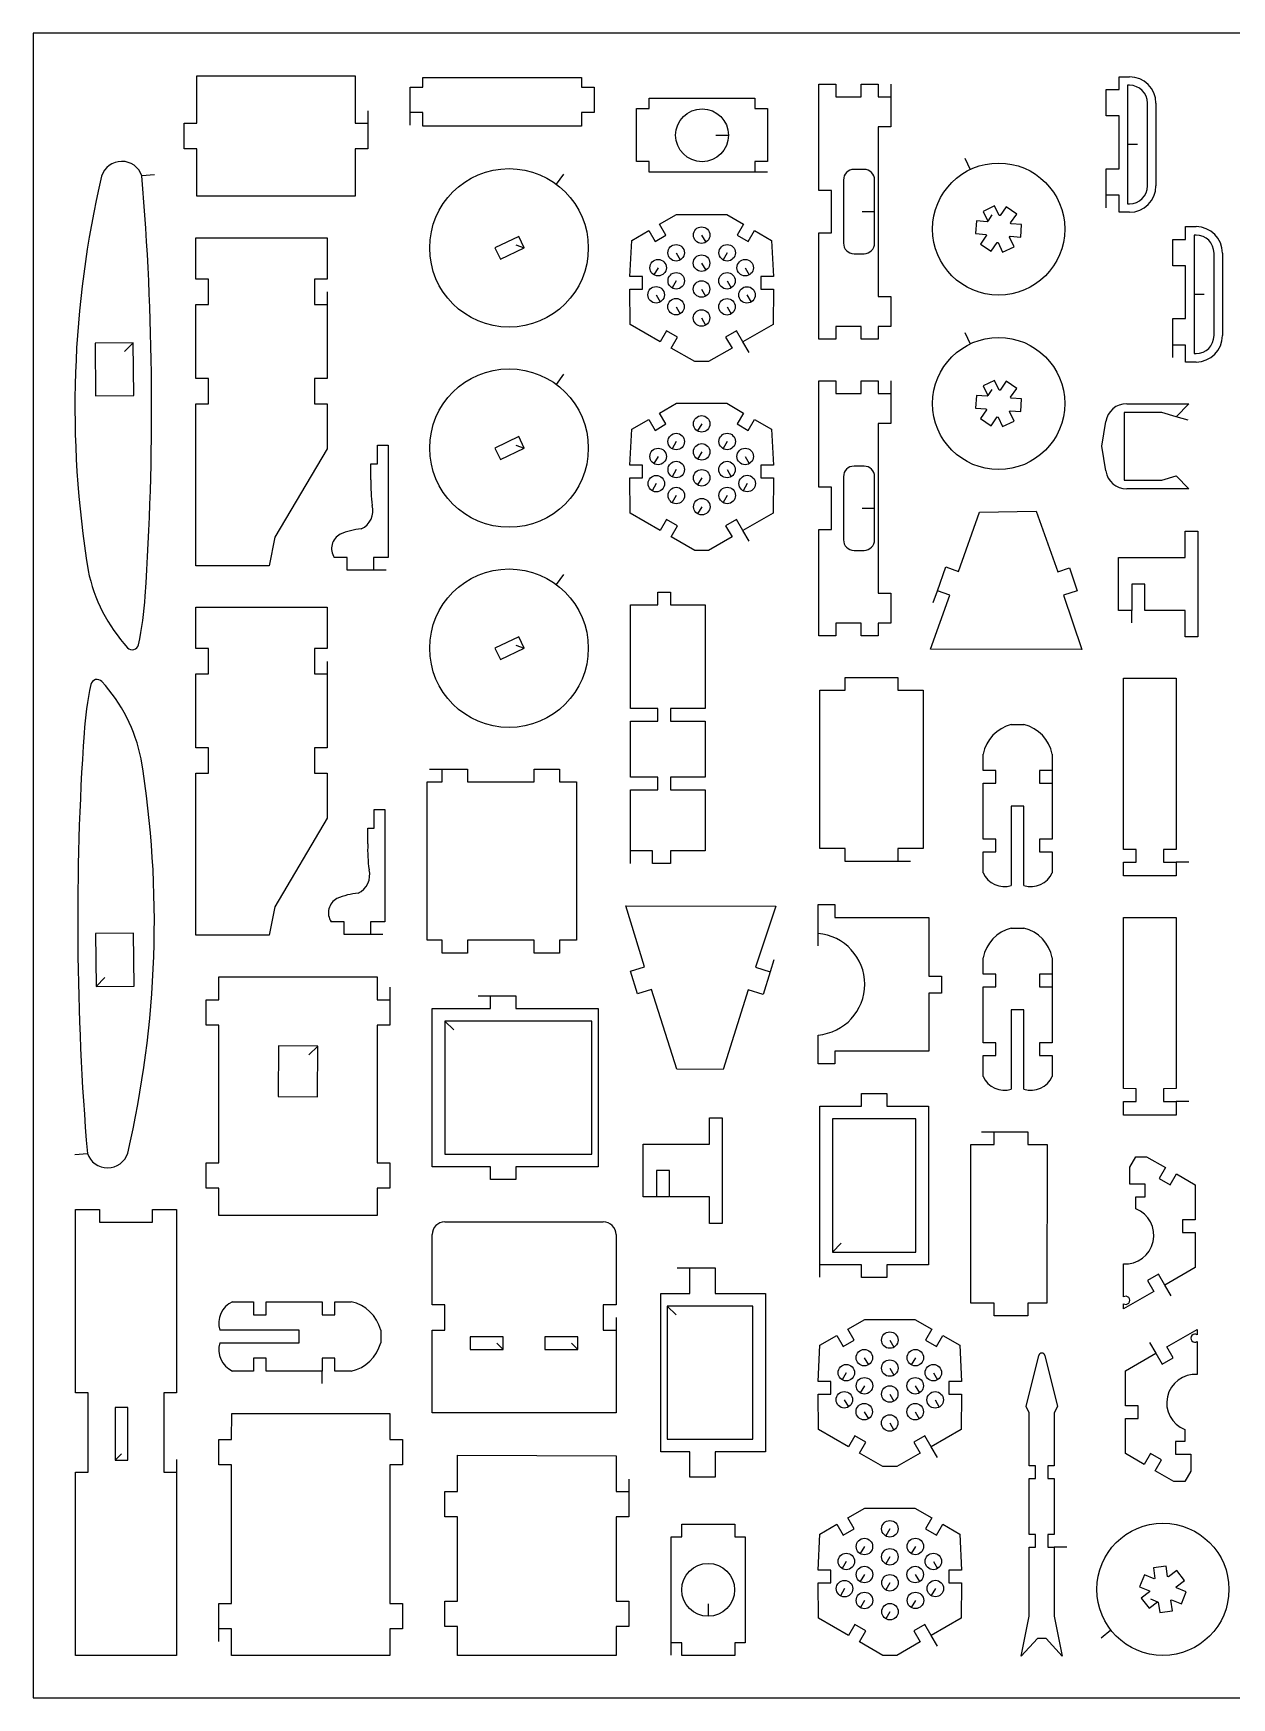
# Model space of a CAD drawing. Extents: x 0 to 600, y 0 to 400.
# Drawn here: x 0 to 288, y 0 to 400 of the extents above; entities that cross this region are included whole.
import ezdxf

# ---------------------------------------------------------------- set-up
doc = ezdxf.new("R2010")
doc.units = 0
doc.header["$MEASUREMENT"] = 0
doc.layers.add('DEFAULT', color=7, linetype='Continuous')
doc.layers.add('Layer1', color=150, linetype='Continuous')

msp = doc.modelspace()

# ---------------------------------------------------------------- linework, layer by layer
at = {"layer": 'DEFAULT'}
for p, q in [((39.2734, 378.3635), (39.2734, 389.7856)), ((39.2734, 389.7856), (77.3734, 389.7856)), ((77.3734, 389.7856), (77.3734, 378.3635)), ((93.6472, 387.059), (93.6472, 389.3551)), ((93.6472, 389.3551), (131.7472, 389.3551)), ((131.7472, 389.3551), (131.7472, 387.059)), ((260.9282, 386.481), (260.9282, 389.541)), ((260.9282, 389.541), (263.4389, 389.541)), ((90.5992, 380.933), (90.5992, 387.059)), ((90.5992, 387.059), (93.6472, 387.059)), ((131.7472, 387.059), (134.7952, 387.059)), ((134.7952, 387.059), (134.7952, 380.933)), ((148.021, 381.8856), (148.021, 384.3688)), ((148.021, 384.3688), (173.421, 384.3688)), ((173.421, 384.3688), (173.421, 381.8856)), ((188.7994, 362.2321), (188.7994, 387.8022)), ((188.7994, 387.8022), (192.8888, 387.8022)), ((192.8888, 387.8022), (192.8888, 384.7542)), ((192.8888, 384.7542), (198.9848, 384.7542)), ((198.9848, 384.7542), (198.9848, 387.8022)), ((198.9848, 387.8022), (203.0742, 387.8022)), ((203.0742, 387.8022), (203.0742, 384.7661)), ((203.0742, 384.7661), (206.1222, 384.7661)), ((206.1222, 387.7661), (206.1222, 384.7661)), ((206.1222, 384.7661), (206.1222, 377.5342)), ((257.8802, 380.131), (257.8802, 386.481)), ((257.8802, 386.481), (260.9282, 386.481)), ((263.4389, 387.509), (262.9602, 387.509)), ((262.9602, 387.509), (262.9602, 373.2635)), ((80.4214, 381.3635), (80.4214, 378.3635)), ((90.5992, 377.933), (90.5992, 380.933)), ((93.6472, 380.933), (90.5992, 380.933)), ((93.6472, 377.6493), (93.6472, 380.933)), ((134.7952, 380.933), (131.7472, 380.933)), ((131.7472, 380.933), (131.7472, 377.6493)), ((144.973, 369.1856), (144.973, 381.8856)), ((144.973, 381.8856), (148.021, 381.8856)), ((173.421, 381.8856), (176.469, 381.8856)), ((176.469, 381.8856), (176.469, 369.1856)), ((260.9282, 380.131), (257.8802, 380.131)), ((260.9282, 367.431), (260.9282, 380.131)), ((267.7569, 363.3362), (267.7569, 383.191)), ((269.7889, 383.191), (269.7889, 363.3362)), ((36.2254, 372.2675), (36.2893, 378.3631)), ((36.2893, 378.3631), (39.2734, 378.3635)), ((77.3734, 378.3635), (80.4214, 378.3635)), ((80.4214, 378.3635), (80.4214, 372.2675)), ((131.7472, 377.6493), (93.6472, 377.6493)), ((206.1222, 377.5342), (203.0742, 377.5342)), ((203.0742, 377.5342), (203.0742, 336.7819)), ((39.2734, 372.2675), (36.2254, 372.2675)), ((39.2734, 360.8453), (39.2734, 372.2675)), ((80.4214, 372.2675), (77.3734, 372.2675)), ((77.3734, 372.2675), (77.3734, 360.8453)), ((164.071, 375.4952), (167.071, 375.4952)), ((265.3585, 373.2635), (262.9602, 373.2635)), ((262.9602, 373.2635), (262.9602, 359.0182)), ((148.021, 369.1856), (144.973, 369.1856)), ((148.021, 366.6216), (148.021, 369.1856)), ((176.469, 369.1856), (173.421, 369.1856)), ((173.421, 369.1856), (173.421, 366.6216)), ((223.874, 369.9884), (225.1655, 367.2806)), ((29.0956, 365.9952), (26.106, 365.7455)), ((127.4557, 366.1428), (125.6701, 363.7321)), ((173.421, 366.6216), (148.021, 366.6216)), ((176.421, 366.6216), (173.421, 366.6216)), ((194.7127, 364.7417), (194.7127, 349.5625)), ((199.6571, 367.2817), (197.2527, 367.2817)), ((202.1971, 357.1521), (202.1971, 364.7417)), ((257.8802, 361.081), (257.8802, 367.431)), ((257.8802, 367.431), (260.9282, 367.431)), ((77.3734, 360.8453), (39.2734, 360.8453)), ((191.8474, 362.2321), (188.7994, 362.2321)), ((191.8474, 352.0721), (191.8474, 362.2321)), ((260.9282, 361.0811), (257.8802, 361.0811)), ((257.8802, 358.081), (257.8802, 361.081)), ((260.9282, 356.9861), (260.9282, 361.0811)), ((150.5325, 354.1014), (154.5895, 356.4437)), ((154.5895, 356.4437), (166.6535, 356.4437)), ((166.6535, 356.4437), (170.7105, 354.1014)), ((199.1971, 357.1521), (202.1971, 357.1521)), ((202.1971, 349.5625), (202.1971, 357.1521)), ((231.0377, 358.5094), (228.2866, 357.1972)), ((228.2866, 357.1972), (229.3903, 354.8833)), ((230.387, 356.3335), (229.3903, 354.8833)), ((232.1414, 356.1955), (231.0377, 358.5094)), ((232.3676, 356.1777), (232.1414, 356.1955)), ((233.8196, 358.2904), (232.3676, 356.1777)), ((236.3316, 356.564), (233.8196, 358.2904)), ((234.8795, 354.4513), (236.3316, 356.564)), ((263.4389, 356.9861), (260.9282, 356.9861)), ((262.9602, 359.0182), (263.4389, 359.0182)), ((143.8358, 350.2352), (147.8928, 352.5775)), ((147.8928, 352.5775), (149.4168, 349.9379)), ((152.0565, 351.4619), (150.5325, 354.1014)), ((170.7105, 354.1014), (169.1865, 351.4619)), ((171.8262, 349.9379), (173.3502, 352.5775)), ((173.3502, 352.5775), (177.4072, 350.2352)), ((188.7994, 326.502), (188.7994, 352.0721)), ((188.7994, 352.0721), (191.8474, 352.0721)), ((226.706, 354.8974), (226.4669, 351.8588)), ((229.2618, 354.6963), (226.706, 354.8974)), ((229.3903, 354.8833), (229.2618, 354.6963)), ((234.9772, 354.2465), (234.8795, 354.4513)), ((237.5329, 354.0453), (234.9772, 354.2465)), ((237.2938, 351.0067), (237.5329, 354.0453)), ((276.9282, 350.481), (276.9282, 353.541)), ((276.9282, 353.541), (279.4389, 353.541)), ((39.0995, 340.9414), (39.0995, 350.8453)), ((39.0995, 350.8453), (70.5955, 350.8453)), ((70.5955, 350.8453), (70.5955, 340.9414)), ((116.6659, 351.1639), (110.9327, 348.4339)), ((110.9327, 348.4339), (112.2431, 345.682)), ((112.2431, 345.682), (117.9763, 348.412)), ((115.9451, 349.1327), (117.9763, 348.412)), ((117.9763, 348.412), (116.6659, 351.1639)), ((143.3869, 341.5496), (143.8358, 350.2352)), ((149.4168, 349.9379), (152.0565, 351.4619)), ((160.6133, 351.4953), (161.6033, 349.7805)), ((169.1865, 351.4619), (171.8262, 349.9379)), ((177.4072, 350.2352), (177.8561, 341.5496)), ((226.4669, 351.8588), (229.0226, 351.6577)), ((229.1203, 351.4529), (227.6682, 349.3401)), ((227.6682, 349.3401), (230.1802, 347.6137)), ((229.0226, 351.6577), (229.1203, 351.4529)), ((230.1802, 347.6137), (231.6322, 349.7265)), ((231.6322, 349.7265), (231.8584, 349.7087)), ((231.8584, 349.7087), (232.9621, 347.3948)), ((232.9621, 347.3948), (235.7132, 348.707)), ((234.6095, 351.0209), (234.738, 351.2079)), ((235.7132, 348.707), (234.6095, 351.0209)), ((234.738, 351.2079), (237.2938, 351.0067)), ((273.8802, 344.131), (273.8802, 350.481)), ((273.8802, 350.481), (276.9282, 350.481)), ((279.4389, 351.509), (278.9602, 351.509)), ((278.9602, 351.509), (278.9602, 337.2635)), ((154.4851, 347.2553), (155.4751, 345.5406)), ((160.6059, 344.7636), (161.5959, 343.0488)), ((166.7579, 347.2553), (165.7679, 345.5406)), ((197.2527, 347.0225), (199.6571, 347.0225)), ((276.9282, 344.131), (273.8802, 344.131)), ((276.9282, 331.431), (276.9282, 344.131)), ((283.7569, 327.3362), (283.7569, 347.191)), ((285.7889, 347.191), (285.7889, 327.3362)), ((42.1475, 340.9414), (39.0995, 340.9414)), ((42.1475, 334.8454), (42.1475, 340.9414)), ((70.5955, 340.9414), (67.5475, 340.9414)), ((67.5475, 340.9414), (67.5475, 334.8454)), ((146.4349, 341.5496), (143.3869, 341.5496)), ((146.4349, 338.5016), (146.4349, 341.5496)), ((150.1592, 343.6574), (149.1692, 341.9426)), ((154.5183, 340.5101), (153.5283, 338.7953)), ((166.7247, 340.5101), (167.7147, 338.7953)), ((171.0838, 343.6574), (172.0738, 341.9426)), ((177.8561, 341.5496), (174.8081, 341.5496)), ((174.8081, 341.5496), (174.8081, 338.5016)), ((70.5955, 337.8454), (70.5955, 334.8454)), ((143.4569, 330.0348), (143.3869, 338.5016)), ((143.3869, 338.5016), (146.4349, 338.5016)), ((149.6789, 337.1512), (150.6689, 335.4364)), ((160.599, 338.5299), (161.589, 336.8151)), ((171.516, 337.1271), (172.506, 335.4123)), ((174.8081, 338.5016), (177.8561, 338.5016)), ((177.8561, 338.5016), (177.7861, 330.0348)), ((203.0742, 336.7819), (206.1222, 336.7819)), ((206.1222, 336.7819), (206.1222, 329.55)), ((281.3585, 337.2635), (278.9602, 337.2635)), ((278.9602, 337.2635), (278.9602, 323.0182)), ((39.0995, 317.0583), (39.0995, 334.8454)), ((39.0995, 334.8454), (42.1475, 334.8454)), ((67.5475, 334.8454), (70.5955, 334.8454)), ((70.5955, 334.8454), (70.5955, 317.0583)), ((154.4707, 334.29), (155.4607, 332.5752)), ((166.7178, 334.2764), (167.7079, 332.5617)), ((150.6844, 325.862), (143.4569, 330.0348)), ((152.2084, 328.5017), (150.6844, 325.862)), ((154.848, 326.9777), (152.2084, 328.5017)), ((160.5914, 331.5818), (161.5814, 329.8671)), ((169.0346, 328.5017), (166.395, 326.9777)), ((170.5586, 325.862), (169.0346, 328.5017)), ((177.7861, 330.0348), (170.5586, 325.862)), ((198.9848, 329.55), (192.8888, 329.55)), ((192.8888, 329.55), (192.8888, 326.502)), ((198.9848, 326.502), (198.9848, 329.55)), ((206.1222, 329.55), (203.0742, 329.55)), ((203.0742, 329.55), (203.0742, 326.502)), ((223.874, 328.0606), (225.1655, 325.3528)), ((273.8802, 325.081), (273.8802, 331.431)), ((273.8802, 331.431), (276.9282, 331.431)), ((24.0285, 325.6274), (14.8848, 325.5518)), ((14.8848, 325.5518), (14.9898, 312.8522)), ((21.9248, 323.4886), (24.0285, 325.6274)), ((24.1335, 312.9278), (24.0285, 325.6274)), ((153.324, 324.338), (154.848, 326.9777)), ((158.953, 321.0882), (153.324, 324.338)), ((167.919, 324.338), (162.29, 321.0882)), ((166.395, 326.9777), (167.919, 324.338)), ((172.0586, 323.264), (170.5586, 325.862)), ((192.8888, 326.502), (188.7994, 326.502)), ((203.0742, 326.502), (198.9848, 326.502)), ((276.9282, 325.0811), (273.8802, 325.0811)), ((273.8802, 322.081), (273.8802, 325.081)), ((276.9282, 320.9861), (276.9282, 325.0811)), ((162.29, 321.0882), (158.953, 321.0882)), ((279.4389, 320.9861), (276.9282, 320.9861)), ((278.9602, 323.0182), (279.4389, 323.0182)), ((42.1475, 317.0583), (39.0995, 317.0583)), ((42.1475, 310.9623), (42.1475, 317.0583)), ((70.5955, 317.0583), (67.5475, 317.0583)), ((67.5475, 317.0583), (67.5475, 310.9623)), ((127.4557, 318.0413), (125.6701, 315.6305)), ((188.7994, 290.9303), (188.7994, 316.5004)), ((188.7994, 316.5004), (192.8888, 316.5004)), ((192.8888, 316.5004), (192.8888, 313.4524)), ((198.9848, 313.4524), (198.9848, 316.5004)), ((198.9848, 316.5004), (203.0742, 316.5004)), ((203.0742, 316.5004), (203.0742, 313.4643)), ((206.1222, 316.4643), (206.1222, 313.4643)), ((231.0377, 316.5816), (228.2866, 315.2694)), ((232.1414, 314.2677), (231.0377, 316.5816)), ((233.8196, 316.3626), (232.3676, 314.2499)), ((236.3316, 314.6362), (233.8196, 316.3626)), ((14.9898, 312.8522), (24.1335, 312.9278)), ((192.8888, 313.4524), (198.9848, 313.4524)), ((203.0742, 313.4643), (206.1222, 313.4643)), ((206.1222, 313.4643), (206.1222, 306.2324)), ((226.706, 312.9696), (226.4669, 309.931)), ((229.2618, 312.7685), (226.706, 312.9696)), ((228.2866, 315.2694), (229.3903, 312.9555)), ((229.3903, 312.9555), (229.2618, 312.7685)), ((230.387, 314.4057), (229.3903, 312.9555)), ((232.3676, 314.2499), (232.1414, 314.2677)), ((234.8795, 312.5235), (236.3316, 314.6362)), ((234.9772, 312.3187), (234.8795, 312.5235)), ((237.5329, 312.1175), (234.9772, 312.3187)), ((237.2938, 309.0789), (237.5329, 312.1175)), ((39.0995, 272.0469), (39.0995, 310.9623)), ((39.0995, 310.9623), (42.1475, 310.9623)), ((67.5475, 310.9623), (70.5955, 310.9623)), ((70.5955, 310.9623), (70.5955, 300.1487)), ((150.5324, 308.7442), (154.5894, 311.0865)), ((152.0564, 306.1046), (150.5324, 308.7442)), ((154.5894, 311.0865), (166.6534, 311.0865)), ((166.6534, 311.0865), (170.7104, 308.7442)), ((170.7104, 308.7442), (169.1864, 306.1046)), ((226.4669, 309.931), (229.0226, 309.7299)), ((229.1203, 309.5251), (227.6682, 307.4123)), ((229.0226, 309.7299), (229.1203, 309.5251)), ((234.6095, 309.0931), (234.738, 309.2801)), ((235.7132, 306.7792), (234.6095, 309.0931)), ((234.738, 309.2801), (237.2938, 309.0789)), ((271.2452, 308.8667), (262.1454, 308.8667)), ((262.1454, 308.8667), (262.1454, 292.6347)), ((262.7825, 310.9832), (277.7407, 310.9832)), ((274.6853, 307.8457), (271.2452, 308.8667)), ((277.7407, 310.9832), (274.6853, 307.8456)), ((143.3868, 296.1923), (143.8357, 304.8779)), ((143.8357, 304.8779), (147.8927, 307.2202)), ((147.8927, 307.2202), (149.4167, 304.5806)), ((149.4167, 304.5806), (152.0564, 306.1046)), ((160.6297, 306.1381), (159.6397, 304.4232)), ((169.1864, 306.1046), (171.8261, 304.5806)), ((171.8261, 304.5806), (173.3501, 307.2202)), ((173.3501, 307.2202), (177.4072, 304.8779)), ((177.4072, 304.8779), (177.856, 296.1923)), ((206.1222, 306.2324), (203.0742, 306.2324)), ((203.0742, 306.2324), (203.0742, 265.4801)), ((227.6682, 307.4123), (230.1802, 305.6859)), ((230.1802, 305.6859), (231.6322, 307.7987)), ((231.6322, 307.7987), (231.8584, 307.7809)), ((231.8584, 307.7809), (232.9621, 305.467)), ((232.9621, 305.467), (235.7132, 306.7792)), ((256.8366, 300.7507), (257.7633, 306.6869)), ((277.5613, 306.9921), (274.6853, 307.8457)), ((70.5955, 300.1487), (58.0839, 278.8916)), ((82.7143, 296.5553), (82.7143, 300.9969)), ((82.7143, 300.9969), (85.2779, 300.9969)), ((85.2779, 300.9969), (85.2779, 274.0167)), ((116.6659, 303.0624), (110.9327, 300.3324)), ((110.9327, 300.3324), (112.2431, 297.5805)), ((112.2431, 297.5805), (117.9763, 300.3104)), ((115.9451, 301.0312), (117.9763, 300.3104)), ((117.9763, 300.3104), (116.6659, 303.0624)), ((154.5108, 301.8846), (153.5208, 300.1699)), ((166.7578, 301.8981), (165.7677, 300.1833)), ((257.7633, 294.8145), (256.8366, 300.7507)), ((81.1571, 292.7162), (81.1571, 296.5553)), ((81.1571, 296.5553), (82.7143, 296.5553)), ((146.4348, 296.1923), (143.3868, 296.1923)), ((146.4348, 293.1443), (146.4348, 296.1923)), ((150.1591, 298.3001), (149.1691, 296.5853)), ((160.6371, 299.4063), (159.647, 297.6915)), ((171.0837, 298.3001), (172.0737, 296.5853)), ((177.856, 296.1923), (174.808, 296.1923)), ((174.808, 296.1923), (174.808, 293.1443)), ((143.4568, 284.6775), (143.3868, 293.1443)), ((143.3868, 293.1443), (146.4348, 293.1443)), ((154.5183, 295.1529), (153.5282, 293.4382)), ((160.644, 293.1727), (159.654, 291.4579)), ((166.7245, 295.1529), (167.7146, 293.4382)), ((174.808, 293.1443), (177.856, 293.1443)), ((177.856, 293.1443), (177.786, 284.6775)), ((194.7127, 293.4398), (194.7127, 278.2607)), ((199.6571, 295.9799), (197.2527, 295.9799)), ((202.1971, 285.8503), (202.1971, 293.4398)), ((262.1454, 292.6347), (271.2452, 292.6347)), ((271.2452, 292.6347), (274.6853, 293.6557)), ((274.6853, 293.6557), (277.7407, 290.5181)), ((149.727, 291.7699), (148.737, 290.0551)), ((154.5251, 288.9193), (153.5351, 287.2044)), ((166.7721, 288.9327), (165.782, 287.2179)), ((171.5639, 291.7939), (170.5739, 290.0791)), ((191.8474, 290.9303), (188.7994, 290.9303)), ((191.8474, 280.7703), (191.8474, 290.9303)), ((277.7407, 290.5181), (262.7825, 290.5181)), ((150.6843, 280.5048), (143.4568, 284.6775)), ((160.6516, 286.2245), (159.6616, 284.5099)), ((177.786, 284.6775), (170.5585, 280.5048)), ((199.1971, 285.8503), (202.1971, 285.8503)), ((202.1971, 278.2607), (202.1971, 285.8503)), ((222.3331, 270.6926), (227.4352, 284.9059)), ((227.4352, 284.9059), (241.0561, 285.1457)), ((241.0561, 285.1457), (246.2182, 270.5727)), ((152.2083, 283.1444), (150.6843, 280.5048)), ((154.8479, 281.6204), (152.2083, 283.1444)), ((153.3239, 278.9808), (154.8479, 281.6204)), ((169.0345, 283.1444), (166.3949, 281.6204)), ((166.3949, 281.6204), (167.9189, 278.9808)), ((170.5585, 280.5048), (169.0345, 283.1444)), ((172.0585, 277.9067), (170.5585, 280.5048)), ((188.7994, 255.2002), (188.7994, 280.7703)), ((188.7994, 280.7703), (191.8474, 280.7703)), ((276.8188, 273.9903), (276.8188, 280.3403)), ((276.8188, 280.3403), (279.8668, 280.3403)), ((279.8668, 280.3403), (279.8668, 254.9403)), ((58.0839, 278.8916), (56.727, 272.0469)), ((158.9529, 275.7309), (153.3239, 278.9808)), ((167.9189, 278.9808), (162.2899, 275.7309)), ((56.727, 272.0469), (39.0995, 272.0469)), ((75.4445, 274.0167), (72.3363, 274.0167)), ((75.4445, 270.9687), (75.4445, 274.0167)), ((85.2779, 274.0167), (81.7945, 274.0167)), ((81.7945, 274.0167), (81.7945, 270.9687)), ((162.2899, 275.7309), (158.9529, 275.7309)), ((197.2527, 275.7206), (199.6571, 275.7206)), ((260.8409, 261.2903), (260.8409, 273.9903)), ((260.8409, 273.9903), (276.8188, 273.9903)), ((81.7945, 270.9687), (75.4445, 270.9687)), ((84.7945, 270.9687), (81.7945, 270.9687)), ((127.4557, 269.9398), (125.6701, 267.529)), ((217.2945, 266.0171), (219.3325, 271.7716)), ((219.3325, 271.7716), (222.3331, 270.6926)), ((246.2182, 270.5727), (249.039, 271.5318)), ((249.039, 271.5318), (250.8408, 266.0171)), ((150.0551, 262.6791), (150.0551, 265.7279)), ((150.0551, 265.7279), (153.1039, 265.7279)), ((153.1039, 265.7279), (153.1039, 262.6791)), ((203.0742, 265.4801), (206.1222, 265.4801)), ((206.1222, 265.4801), (206.1222, 258.2482)), ((215.6126, 251.9836), (220.2352, 264.998)), ((216.2929, 263.1893), (217.2945, 266.0171)), ((220.2352, 264.998), (217.2945, 266.0171)), ((250.8408, 266.0171), (247.5969, 264.998)), ((247.5969, 264.998), (251.9797, 251.9236)), ((267.1597, 267.6403), (264.0173, 267.6403)), ((264.0173, 267.6403), (264.0173, 261.2903)), ((267.1597, 261.2903), (267.1597, 267.6403)), ((39.0995, 252.1415), (39.0995, 262.0454)), ((39.0995, 262.0454), (70.5955, 262.0454)), ((70.5955, 262.0454), (70.5955, 252.1415)), ((143.5585, 237.7595), (143.5585, 262.6791)), ((143.5585, 262.6791), (150.0551, 262.6791)), ((153.1039, 262.6791), (161.4485, 262.6791)), ((161.4485, 262.6791), (161.4485, 237.7595)), ((264.0172, 261.2903), (260.8409, 261.2903)), ((264.0173, 258.2904), (264.0173, 261.2904)), ((276.8188, 261.2903), (267.1597, 261.2903)), ((276.8188, 254.9403), (276.8188, 261.2903)), ((198.9848, 258.2482), (192.8888, 258.2482)), ((192.8888, 258.2482), (192.8888, 255.2002)), ((198.9848, 255.2002), (198.9848, 258.2482)), ((206.1222, 258.2482), (203.0742, 258.2482)), ((203.0742, 258.2482), (203.0742, 255.2002)), ((42.1475, 252.1415), (39.0995, 252.1415)), ((42.1475, 246.0455), (42.1475, 252.1415)), ((70.5955, 252.1415), (67.5475, 252.1415)), ((67.5475, 252.1415), (67.5475, 246.0455)), ((116.6659, 254.9609), (110.9327, 252.2309)), ((110.9327, 252.2309), (112.2431, 249.4789)), ((112.2431, 249.4789), (117.9763, 252.2089)), ((115.9451, 252.9297), (117.9763, 252.2089)), ((117.9763, 252.2089), (116.6659, 254.9609)), ((192.8888, 255.2002), (188.7994, 255.2002)), ((203.0742, 255.2002), (198.9848, 255.2002)), ((279.8668, 254.9403), (276.8188, 254.9403)), ((70.5955, 249.0455), (70.5955, 246.0455)), ((251.9797, 251.9236), (215.6126, 251.9836)), ((39.0995, 228.2584), (39.0995, 246.0455)), ((39.0995, 246.0455), (42.1475, 246.0455)), ((67.5475, 246.0455), (70.5955, 246.0455)), ((70.5955, 246.0455), (70.5955, 228.2584)), ((195.0992, 242.1481), (195.0992, 245.1961)), ((195.0992, 245.1961), (207.7992, 245.1961)), ((207.7992, 245.1961), (207.7992, 242.1481)), ((261.9847, 203.8723), (261.9847, 245.0061)), ((261.9847, 245.0061), (274.6848, 245.0061)), ((274.6848, 245.0061), (274.6848, 203.8723)), ((189.0002, 204.0481), (189.0002, 242.1481)), ((189.0002, 242.1481), (195.0992, 242.1481)), ((207.7992, 242.1481), (213.8813, 242.1481)), ((213.8813, 242.1481), (213.8813, 204.0481)), ((150.0551, 237.7595), (143.5585, 237.7595)), ((150.0551, 234.7141), (150.0551, 237.7595)), ((161.4485, 237.7595), (153.1039, 237.7595)), ((153.1039, 237.7595), (153.1039, 234.7141)), ((143.5585, 221.2598), (143.5585, 234.7141)), ((143.5585, 234.7141), (150.0551, 234.7141)), ((153.1039, 234.7141), (161.4485, 234.7141)), ((161.4485, 234.7141), (161.4485, 221.2598)), ((235.0451, 233.8745), (238.0931, 233.8745)), ((42.1475, 228.2584), (39.0995, 228.2584)), ((42.1475, 222.1624), (42.1475, 228.2584)), ((70.5955, 228.2584), (67.5475, 228.2584)), ((67.5475, 228.2584), (67.5475, 222.1624)), ((228.2432, 222.8466), (228.2432, 226.7643)), ((244.895, 226.7643), (244.895, 222.8466)), ((39.0995, 183.247), (39.0995, 222.1624)), ((39.0995, 222.1624), (42.1475, 222.1624)), ((67.5475, 222.1624), (70.5955, 222.1624)), ((70.5955, 222.1624), (70.5955, 211.3488)), ((94.6908, 182.0196), (94.6978, 220.1196)), ((94.6978, 220.1196), (98.2559, 220.1196)), ((95.2559, 223.1676), (98.2559, 223.1676)), ((98.2559, 223.1676), (104.3519, 223.1676)), ((98.2559, 220.1196), (98.2559, 223.1676)), ((104.3519, 223.1676), (104.3519, 220.1196)), ((104.3519, 220.1196), (120.3655, 220.1196)), ((120.3655, 220.1196), (120.3655, 223.1676)), ((120.3655, 223.1676), (126.4615, 223.1676)), ((126.4615, 223.1676), (126.4615, 220.1196)), ((126.4615, 220.1196), (130.5313, 220.1196)), ((130.5313, 220.1196), (130.5313, 182.0196)), ((150.0551, 221.2598), (143.5585, 221.2598)), ((150.0551, 218.2111), (150.0551, 221.2598)), ((161.4485, 221.2598), (153.1039, 221.2598)), ((153.1039, 221.2598), (153.1039, 218.2111)), ((231.3521, 222.8466), (228.2432, 222.8466)), ((231.3521, 219.7986), (231.3521, 222.8466)), ((244.895, 222.8466), (241.7861, 222.8466)), ((241.7861, 222.8466), (241.7861, 219.7986)), ((244.895, 222.7986), (244.895, 219.7986)), ((143.5585, 203.4909), (143.5585, 218.2111)), ((143.5585, 218.2111), (150.0551, 218.2111)), ((153.1039, 218.2111), (161.4485, 218.2111)), ((161.4485, 218.2111), (161.4485, 203.4909)), ((228.2432, 206.3332), (228.2432, 219.7986)), ((228.2432, 219.7986), (231.3521, 219.7986)), ((241.7861, 219.7986), (244.895, 219.7986)), ((244.895, 219.7986), (244.895, 206.3332)), ((81.9503, 209.0085), (81.9503, 213.4502)), ((81.9503, 213.4502), (84.5139, 213.4502)), ((84.5139, 213.4502), (84.5139, 186.47)), ((238.0931, 214.2504), (235.0451, 214.2504)), ((235.0451, 214.2504), (235.0451, 195.2003)), ((238.0931, 195.2003), (238.0931, 214.2504)), ((70.5955, 211.3488), (58.0839, 190.0917)), ((80.3931, 205.1695), (80.3931, 209.0085)), ((80.3931, 209.0085), (81.9503, 209.0085)), ((195.0992, 204.0481), (189.0002, 204.0481)), ((195.0992, 201.0001), (195.0992, 204.0481)), ((213.8813, 204.0481), (207.7992, 204.0481)), ((207.7992, 204.0481), (207.7992, 201.0001)), ((231.3521, 206.3332), (228.2432, 206.3332)), ((231.3521, 203.2852), (231.3521, 206.3332)), ((244.895, 206.3332), (241.7861, 206.3332)), ((241.7861, 206.3332), (241.7861, 203.2852)), ((143.5585, 200.4909), (143.5585, 203.4909)), ((148.8087, 203.4909), (143.5585, 203.4909)), ((148.8087, 200.4455), (148.8087, 203.4909)), ((153.1039, 200.4455), (148.8087, 200.4455)), ((161.4485, 203.4909), (153.1039, 203.4909)), ((153.1039, 203.4909), (153.1039, 200.4455)), ((207.7992, 201.0001), (195.0992, 201.0001)), ((210.7992, 201.0001), (207.7992, 201.0001)), ((228.2432, 198.2587), (228.2432, 203.2852)), ((228.2432, 203.2852), (231.3521, 203.2852)), ((241.7861, 203.2852), (244.895, 203.2852)), ((244.895, 203.2852), (244.895, 198.2587)), ((265.0327, 203.858), (261.9847, 203.8723)), ((261.9847, 197.508), (261.9847, 200.8024)), ((261.9847, 200.8024), (265.0327, 200.8024)), ((265.0327, 200.8024), (265.0327, 203.858)), ((274.6848, 203.8723), (271.6367, 203.858)), ((271.6367, 203.858), (271.6367, 200.8024)), ((271.6367, 200.8024), (274.6848, 200.8024)), ((277.6848, 200.8024), (274.6848, 200.8024)), ((274.6848, 200.8024), (274.6848, 197.508)), ((274.6848, 197.508), (261.9847, 197.508)), ((58.0839, 190.0917), (56.727, 183.247)), ((146.8817, 175.6751), (142.3842, 190.2715)), ((142.3842, 190.2715), (178.4336, 190.2509)), ((178.4336, 190.2509), (173.5349, 175.5895)), ((188.6051, 183.6548), (188.6051, 190.59)), ((188.6051, 190.59), (192.6691, 190.59)), ((192.6691, 190.59), (192.6691, 187.5419)), ((74.6804, 186.47), (71.5723, 186.47)), ((74.6804, 183.422), (74.6804, 186.47)), ((84.5139, 186.47), (81.0304, 186.47)), ((81.0304, 186.47), (81.0304, 183.422)), ((192.6691, 187.5419), (215.1912, 187.5419)), ((215.1912, 187.5419), (215.1912, 173.3652)), ((235.0451, 184.9393), (238.0931, 184.9393)), ((261.9847, 146.3728), (261.9847, 187.5066)), ((261.9847, 187.5066), (274.6848, 187.5066)), ((274.6848, 187.5066), (274.6848, 146.3728)), ((24.1109, 183.7131), (14.9672, 183.6375)), ((14.9672, 183.6375), (15.0722, 170.9379)), ((24.2159, 171.0135), (24.1109, 183.7131)), ((56.727, 183.247), (39.0995, 183.247)), ((81.0304, 183.422), (74.6804, 183.422)), ((84.0304, 183.422), (81.0304, 183.422)), ((98.2559, 182.0196), (94.6908, 182.0196)), ((98.2559, 178.9716), (98.2559, 182.0196)), ((120.3655, 182.0196), (104.3519, 182.0196)), ((104.3519, 182.0196), (104.3519, 178.9716)), ((120.3655, 178.9716), (120.3655, 182.0196)), ((130.5313, 182.0196), (126.4615, 182.0196)), ((126.4615, 182.0196), (126.4615, 178.9716)), ((188.6051, 180.6548), (188.6051, 183.6548)), ((104.3519, 178.9716), (98.2559, 178.9716)), ((126.4615, 178.9716), (120.3655, 178.9716)), ((178.0085, 177.3237), (177.1058, 174.4627)), ((228.2432, 173.9114), (228.2432, 177.8291)), ((244.895, 177.8291), (244.895, 173.9114)), ((17.1759, 173.0767), (15.0722, 170.9379)), ((44.5659, 167.7555), (44.5659, 173.2443)), ((44.5659, 173.2443), (82.6659, 173.2443)), ((82.6659, 173.2443), (82.6659, 167.7555)), ((143.5039, 174.6094), (146.8817, 175.6751)), ((145.2203, 169.1696), (143.5039, 174.6094)), ((173.5349, 175.5895), (177.1058, 174.4627)), ((177.1058, 174.4627), (175.3786, 168.9884)), ((215.1912, 173.3652), (218.2392, 173.3652)), ((218.2392, 173.3652), (218.2392, 169.3013)), ((231.3521, 173.9114), (228.2432, 173.9114)), ((231.3521, 170.8634), (231.3521, 173.9114)), ((244.895, 173.9114), (241.7861, 173.9114)), ((241.7861, 173.9114), (241.7861, 170.8634)), ((244.895, 173.8634), (244.895, 170.8634)), ((15.0722, 170.9379), (24.2159, 171.0135)), ((85.7139, 170.7555), (85.7139, 167.7555)), ((106.8924, 168.7153), (109.8924, 168.7153)), ((109.8924, 168.7153), (115.9528, 168.7153)), ((109.8924, 165.6673), (109.8924, 168.7153)), ((115.9528, 168.7153), (115.9528, 165.6673)), ((148.6053, 170.2376), (145.2203, 169.1696)), ((154.6667, 151.0267), (148.6053, 170.2376)), ((171.8235, 170.1101), (165.7939, 151)), ((175.3786, 168.9884), (171.8235, 170.1101)), ((218.2392, 169.3013), (215.1912, 169.3013)), ((215.1912, 169.3013), (215.1912, 155.3739)), ((228.2432, 157.398), (228.2432, 170.8634)), ((228.2432, 170.8634), (231.3521, 170.8634)), ((241.7861, 170.8634), (244.895, 170.8634)), ((244.895, 170.8634), (244.895, 157.398)), ((41.5179, 161.6595), (41.5179, 167.7555)), ((41.5179, 167.7555), (44.5659, 167.7555)), ((82.6659, 167.7555), (85.7139, 167.7555)), ((85.7139, 167.7555), (85.7139, 161.6595)), ((95.8916, 127.5673), (95.8916, 165.6673)), ((95.8916, 165.6673), (109.8924, 165.6673)), ((115.9528, 165.6673), (135.746, 165.6673)), ((135.746, 165.6673), (135.746, 127.5673)), ((238.0931, 165.3152), (235.0451, 165.3152)), ((235.0451, 165.3152), (235.0451, 146.2652)), ((238.0931, 146.2652), (238.0931, 165.3152)), ((44.5659, 161.6595), (41.5179, 161.6595)), ((44.5659, 128.5575), (44.5659, 161.6595)), ((85.7139, 161.6595), (82.6659, 161.6595)), ((82.6659, 161.6595), (82.6659, 128.5575)), ((101.0609, 160.498), (98.9396, 162.6193)), ((98.9396, 162.6193), (98.9396, 130.6153)), ((134.222, 162.6193), (98.9396, 162.6193)), ((134.222, 130.6153), (134.222, 162.6193)), ((58.9173, 156.6458), (58.8657, 144.4539)), ((68.366, 156.6058), (58.9173, 156.6458)), ((66.2357, 154.4935), (68.366, 156.6058)), ((68.3145, 144.4139), (68.366, 156.6058)), ((188.6051, 152.3259), (188.6051, 159.261)), ((231.3521, 157.398), (228.2432, 157.398)), ((231.3521, 154.35), (231.3521, 157.398)), ((244.895, 157.398), (241.7861, 157.398)), ((241.7861, 157.398), (241.7861, 154.35)), ((192.6691, 152.3259), (188.6051, 152.3259)), ((215.1912, 155.3739), (192.6691, 155.3739)), ((192.6691, 155.3739), (192.6691, 152.3259)), ((228.2432, 149.3235), (228.2432, 154.35)), ((228.2432, 154.35), (231.3521, 154.35)), ((241.7861, 154.35), (244.895, 154.35)), ((244.895, 154.35), (244.895, 149.3235)), ((165.7939, 151), (154.6667, 151.0267)), ((58.8657, 144.4539), (68.3145, 144.4139)), ((199.0042, 142.1481), (199.0042, 145.1961)), ((199.0042, 145.1961), (205.1429, 145.1961)), ((205.1429, 145.1961), (205.1429, 142.1481)), ((265.0327, 146.3586), (261.9847, 146.3728)), ((265.0327, 143.3029), (265.0327, 146.3586)), ((274.6848, 146.3728), (271.6367, 146.3586)), ((271.6367, 146.3586), (271.6367, 143.3029)), ((189.0002, 104.0481), (189.0002, 142.1481)), ((189.0002, 142.1481), (199.0042, 142.1481)), ((205.1429, 142.1481), (215.1469, 142.1481)), ((215.1469, 142.1481), (215.1469, 104.0481)), ((261.9847, 140.0085), (261.9847, 143.3029)), ((261.9847, 143.3029), (265.0327, 143.3029)), ((274.6848, 140.0085), (261.9847, 140.0085)), ((271.6367, 143.3029), (274.6848, 143.3029)), ((277.6848, 143.3029), (274.6848, 143.3029)), ((274.6848, 143.3029), (274.6848, 140.0085)), ((162.5366, 133.0406), (162.5366, 139.3906)), ((162.5366, 139.3906), (165.5846, 139.3906)), ((165.5846, 139.3906), (165.5846, 113.9906)), ((212.0989, 139.1001), (192.0482, 139.1001)), ((192.0482, 139.1001), (192.0482, 107.0961)), ((212.0989, 107.096), (212.0989, 139.1001)), ((227.8981, 136.0024), (230.8981, 136.0024)), ((230.8981, 136.0024), (239.0261, 136.0024)), ((230.8981, 132.9544), (230.8981, 136.0024)), ((239.0261, 136.0024), (239.0261, 132.9544)), ((146.5587, 120.3406), (146.5587, 133.0406)), ((146.5587, 133.0406), (162.5366, 133.0406)), ((225.3266, 94.8544), (225.3246, 132.9544)), ((225.3246, 132.9544), (230.8981, 132.9544)), ((239.0261, 132.9544), (243.6639, 132.9544)), ((243.6639, 132.9544), (243.6124, 94.8544)), ((10.0051, 130.5701), (12.9947, 130.8198)), ((41.5179, 122.4615), (41.5179, 128.5575)), ((41.5179, 128.5575), (44.5659, 128.5575)), ((82.6659, 128.5575), (85.7139, 128.5575)), ((85.7139, 128.5575), (85.7139, 122.4615)), ((98.9396, 130.6153), (134.222, 130.6153)), ((263.5087, 127.5068), (264.9509, 130.0047)), ((264.9509, 130.0047), (267.5678, 130.0047)), ((267.5678, 130.0047), (272.0737, 127.4032)), ((109.8924, 127.5673), (95.8916, 127.5673)), ((109.8924, 124.5193), (109.8924, 127.5673)), ((115.9884, 124.5193), (109.8924, 124.5193)), ((135.746, 127.5673), (115.9884, 127.5673)), ((115.9884, 127.5673), (115.9884, 124.5193)), ((152.8775, 126.6906), (149.735, 126.6906)), ((149.735, 126.6906), (149.735, 120.3406)), ((152.8775, 120.3406), (152.8775, 126.6906)), ((263.5087, 123.3936), (263.5087, 127.5068)), ((272.0737, 127.4032), (270.5497, 124.7635)), ((270.5497, 124.7635), (273.1895, 123.2394)), ((273.1895, 123.2394), (274.7134, 125.8792)), ((274.7134, 125.8792), (279.2193, 123.2776)), ((44.5659, 122.4615), (41.5179, 122.4615)), ((44.5659, 115.8549), (44.5659, 122.4615)), ((85.7139, 122.4615), (82.6659, 122.4615)), ((82.6659, 122.4615), (82.6659, 115.8549)), ((149.735, 120.3406), (146.5587, 120.3406)), ((152.735, 120.3406), (149.735, 120.3406)), ((162.5366, 120.3406), (152.8775, 120.3406)), ((162.5366, 113.9906), (162.5366, 120.3406)), ((267.2017, 123.3936), (263.5087, 123.3936)), ((264.9463, 117.4957), (264.9463, 120.3456)), ((264.9463, 120.3456), (267.2017, 120.3456)), ((267.2017, 120.3456), (267.2017, 123.3936)), ((279.2193, 123.2776), (279.2193, 114.8512)), ((10.1778, 73.2859), (10.1778, 117.3441)), ((10.1778, 117.3441), (15.9329, 117.3441)), ((15.9329, 117.3441), (15.9329, 114.2961)), ((28.6329, 114.2961), (28.6329, 117.3441)), ((28.6329, 117.3441), (34.3881, 117.3441)), ((34.3881, 117.3441), (34.3881, 73.2859)), ((15.9329, 114.2961), (28.6329, 114.2961)), ((82.6659, 115.8549), (44.5659, 115.8549)), ((98.894, 114.3415), (136.994, 114.3415)), ((165.5846, 113.9906), (162.5366, 113.9906)), ((279.2193, 114.8512), (276.1713, 114.8512)), ((276.1713, 114.8512), (276.1713, 111.8033)), ((95.846, 94.4439), (95.846, 111.2935)), ((140.042, 111.2935), (140.042, 94.4439)), ((194.1696, 109.2173), (192.0482, 107.096)), ((276.1713, 111.8033), (279.2193, 111.8033)), ((279.2193, 111.8033), (279.2193, 103.3769)), ((189.0002, 101.0481), (189.0002, 104.0481)), ((199.0042, 104.0481), (189.0002, 104.0481)), ((192.0482, 107.096), (212.0989, 107.096)), ((199.0042, 101.0001), (199.0042, 104.0481)), ((215.1469, 104.0481), (205.1429, 104.0481)), ((205.1429, 104.0481), (205.1429, 101.0001)), ((261.9847, 96.3087), (261.9847, 104.2568)), ((154.7645, 103.2774), (157.7645, 103.2774)), ((157.7645, 103.2774), (163.8605, 103.2774)), ((157.7645, 97.1814), (157.7645, 103.2774)), ((163.8605, 103.2774), (163.8605, 97.1814)), ((205.1429, 101.0001), (199.0042, 101.0001)), ((270.3978, 101.8034), (267.7582, 100.2794)), ((267.7582, 100.2794), (269.2822, 97.6397)), ((271.9218, 99.1637), (270.3978, 101.8034)), ((279.2193, 103.3769), (271.9218, 99.1637)), ((150.8519, 59.0814), (150.8519, 97.1814)), ((150.8519, 97.1814), (157.7645, 97.1814)), ((163.8605, 97.1814), (175.9362, 97.1814)), ((175.9362, 97.1814), (175.9362, 59.0753)), ((269.2822, 97.6397), (261.9847, 93.4265)), ((273.4218, 96.5657), (271.9218, 99.1637)), ((47.8832, 95.1556), (52.9097, 95.1556)), ((52.9097, 95.1556), (52.9097, 92.0467)), ((52.9097, 92.0467), (55.9577, 92.0467)), ((55.9577, 92.0467), (55.9577, 95.1556)), ((55.9577, 95.1556), (69.4231, 95.1556)), ((69.4231, 95.1556), (69.4231, 92.0467)), ((69.4231, 92.0467), (72.4711, 92.0467)), ((72.4711, 92.0467), (72.4711, 95.1556)), ((72.4711, 95.1556), (76.3888, 95.1556)), ((98.894, 94.4439), (95.846, 94.4439)), ((98.894, 88.3434), (98.894, 94.4439)), ((140.042, 94.4439), (136.994, 94.4439)), ((136.994, 94.4439), (136.994, 88.3434)), ((154.4972, 92.0121), (152.3759, 94.1334)), ((152.3759, 94.1334), (152.3759, 62.1294)), ((172.8882, 94.1334), (152.3759, 94.1334)), ((172.8882, 62.1294), (172.8882, 94.1334)), ((230.8981, 94.8544), (225.3266, 94.8544)), ((230.8981, 91.8064), (230.8981, 94.8544)), ((243.6124, 94.8544), (239.0261, 94.8544)), ((239.0261, 94.8544), (239.0261, 91.8064)), ((261.9847, 93.4265), (261.9847, 94.6981)), ((63.8749, 88.3537), (44.8249, 88.3537)), ((63.8749, 85.3057), (63.8749, 88.3537)), ((83.4989, 88.3537), (83.4989, 85.3057)), ((95.846, 68.4549), (95.846, 88.3434)), ((95.846, 88.3434), (98.894, 88.3434)), ((136.994, 88.3434), (140.042, 88.3434)), ((140.042, 91.3434), (140.042, 88.3434)), ((140.042, 88.3434), (140.042, 68.4549)), ((195.7621, 88.5533), (199.8191, 90.8956)), ((197.2861, 85.9137), (195.7621, 88.5533)), ((199.8191, 90.8956), (211.8831, 90.8956)), ((211.8831, 90.8956), (215.9401, 88.5533)), ((215.9401, 88.5533), (214.4161, 85.9137)), ((239.0261, 91.8064), (230.8981, 91.8064)), ((272.4218, 84.2915), (279.7193, 88.5046)), ((279.7193, 88.5046), (279.7193, 87.2331)), ((44.8249, 85.3057), (63.8749, 85.3057)), ((112.9108, 86.7602), (104.99, 86.7602)), ((104.99, 86.7602), (104.99, 83.7122)), ((111.3868, 85.2362), (112.9108, 83.7122)), ((112.9108, 83.7122), (112.9108, 86.7602)), ((130.898, 86.7602), (122.9772, 86.7602)), ((122.9772, 86.7602), (122.9772, 83.7122)), ((129.374, 85.2362), (130.898, 83.7122)), ((130.898, 83.7122), (130.898, 86.7602)), ((188.6165, 76.0014), (189.0654, 84.687)), ((189.0654, 84.687), (193.1224, 87.0293)), ((193.1224, 87.0293), (194.6464, 84.3897)), ((194.6464, 84.3897), (197.2861, 85.9137)), ((205.8429, 85.9471), (206.8329, 84.2323)), ((214.4161, 85.9137), (217.0558, 84.3897)), ((217.0558, 84.3897), (218.5798, 87.0293)), ((218.5798, 87.0293), (222.6368, 84.687)), ((222.6368, 84.687), (223.0857, 76.0014)), ((268.2823, 85.3655), (269.7823, 82.7675)), ((273.9458, 81.6518), (272.4218, 84.2915)), ((279.7193, 85.6225), (279.7193, 77.6744)), ((55.9577, 81.6128), (52.9097, 81.6128)), ((52.9097, 81.6128), (52.9097, 78.5039)), ((55.9577, 78.5039), (55.9577, 81.6128)), ((72.4711, 81.6128), (69.4231, 81.6128)), ((69.4231, 81.6128), (69.4231, 78.5039)), ((72.4711, 78.5039), (72.4711, 81.6128)), ((104.99, 83.7122), (112.9108, 83.7122)), ((122.9772, 83.7122), (130.898, 83.7122)), ((199.7147, 81.7071), (200.7047, 79.9924)), ((211.9875, 81.7071), (210.9975, 79.9924)), ((238.5934, 69.9478), (241.6215, 82.241)), ((243.1013, 82.241), (246.1294, 69.9478)), ((262.4847, 78.5543), (269.7822, 82.7675)), ((269.7823, 82.7675), (271.3062, 80.1278)), ((271.3062, 80.1278), (273.9458, 81.6518)), ((52.9097, 78.5039), (47.8832, 78.5039)), ((69.4231, 78.5039), (55.9577, 78.5039)), ((69.4231, 75.5039), (69.4231, 78.5039)), ((76.3888, 78.5039), (72.4711, 78.5039)), ((191.6645, 76.0014), (188.6165, 76.0014)), ((191.6645, 72.9534), (191.6645, 76.0014)), ((195.3887, 78.1091), (194.3987, 76.3943)), ((205.8355, 79.2154), (206.8255, 77.5006)), ((216.3135, 78.1091), (217.3035, 76.3943)), ((223.0857, 76.0014), (220.0377, 76.0014)), ((220.0377, 76.0014), (220.0377, 72.9534)), ((262.4847, 70.1279), (262.4847, 78.5543)), ((13.2258, 73.2859), (10.1778, 73.2859)), ((13.2258, 54.2359), (13.2258, 73.2859)), ((34.3881, 73.2859), (31.3401, 73.2859)), ((31.3401, 73.2859), (31.3401, 54.2359)), ((188.6865, 64.4866), (188.6165, 72.9534)), ((188.6165, 72.9534), (191.6645, 72.9534)), ((199.7479, 74.9619), (198.7579, 73.2472)), ((205.8286, 72.9817), (206.8186, 71.2669)), ((211.9543, 74.9619), (212.9443, 73.2472)), ((220.0377, 72.9534), (223.0857, 72.9534)), ((223.0857, 72.9534), (223.0157, 64.4866)), ((22.7184, 69.7725), (19.6704, 69.7725)), ((19.6704, 69.7725), (19.6704, 57.0725)), ((22.7184, 57.0725), (22.7184, 69.7725)), ((47.6139, 62.0725), (47.6991, 68.3261)), ((47.6991, 68.3261), (85.7139, 68.3261)), ((85.7139, 68.3261), (85.7139, 62.0725)), ((140.042, 68.4549), (95.846, 68.4549)), ((194.9086, 71.603), (195.8986, 69.8882)), ((199.7004, 68.7418), (200.6904, 67.027)), ((211.9474, 68.7282), (212.9375, 67.0135)), ((216.7456, 71.5789), (217.7356, 69.8641)), ((239.3476, 68.4316), (238.5934, 69.9478)), ((239.3476, 55.7316), (239.3476, 68.4316)), ((246.1294, 69.9478), (245.3752, 68.4316)), ((245.3752, 68.4316), (245.3752, 55.7316)), ((265.5327, 70.1279), (262.4847, 70.1279)), ((265.5327, 67.0799), (265.5327, 70.1279)), ((195.914, 60.3138), (188.6865, 64.4866)), ((205.821, 66.0336), (206.811, 64.3189)), ((223.0157, 64.4866), (215.7882, 60.3138)), ((262.4847, 58.6535), (262.4847, 67.0799)), ((262.4847, 67.0799), (265.5327, 67.0799)), ((276.7577, 64.4355), (276.7577, 61.5856)), ((44.5659, 55.9765), (44.5659, 62.0725)), ((44.5659, 62.0725), (47.6139, 62.0725)), ((85.7139, 62.0725), (88.7619, 62.0725)), ((88.7619, 62.0725), (88.7619, 55.9765)), ((152.3759, 62.1294), (172.8882, 62.1294)), ((197.438, 62.9535), (195.914, 60.3138)), ((200.0776, 61.4296), (197.438, 62.9535)), ((198.5536, 58.7898), (200.0776, 61.4296)), ((214.2642, 62.9535), (211.6246, 61.4296)), ((211.6246, 61.4296), (213.1486, 58.7898)), ((215.7882, 60.3138), (214.2642, 62.9535)), ((217.2882, 57.7158), (215.7882, 60.3138)), ((276.7577, 61.5856), (274.5023, 61.5856)), ((274.5023, 61.5856), (274.5023, 58.5376)), ((21.1944, 58.5965), (19.6704, 57.0725)), ((19.6704, 57.0725), (22.7184, 57.0725)), ((34.3881, 57.2359), (34.3881, 54.2359)), ((101.9876, 49.5429), (101.9876, 58.2772)), ((101.9876, 58.2772), (140.0876, 58.1539)), ((140.0876, 58.1539), (140.0876, 49.5429)), ((157.7645, 59.0814), (150.8519, 59.0814)), ((157.7645, 52.9854), (157.7645, 59.0814)), ((175.9362, 59.0753), (163.8605, 59.0814)), ((163.8605, 59.0814), (163.8605, 52.9854)), ((204.1826, 55.54), (198.5536, 58.7898)), ((213.1486, 58.7898), (207.5196, 55.54)), ((266.9906, 56.052), (262.4847, 58.6535)), ((268.5146, 58.6916), (266.9906, 56.052)), ((271.1543, 57.1676), (268.5146, 58.6916)), ((269.6303, 54.528), (271.1543, 57.1676)), ((274.5023, 58.5376), (278.1953, 58.5376)), ((278.1953, 58.5376), (278.1953, 54.4244)), ((10.1778, 10.1777), (10.1778, 54.2359)), ((10.1778, 54.2359), (13.2258, 54.2359)), ((31.3401, 54.2359), (34.3881, 54.2359)), ((34.3881, 54.2359), (34.3881, 10.1777)), ((47.6139, 55.9765), (44.5659, 55.9765)), ((47.6139, 22.629), (47.6139, 55.9765)), ((88.7619, 55.9765), (85.7139, 55.9765)), ((85.7139, 55.9765), (85.7139, 22.629)), ((143.1356, 52.5429), (143.1356, 49.5429)), ((163.8605, 52.9854), (157.7645, 52.9854)), ((207.5196, 55.54), (204.1826, 55.54)), ((240.8716, 55.7316), (239.3476, 55.7316)), ((239.3476, 39.2181), (239.3476, 52.6836)), ((239.3476, 52.6836), (240.8716, 52.6836)), ((240.8716, 52.6836), (240.8716, 55.7316)), ((245.3752, 55.7316), (243.8512, 55.7316)), ((243.8512, 55.7316), (243.8512, 52.6836)), ((243.8512, 52.6836), (245.3752, 52.6836)), ((245.3752, 52.6836), (245.3752, 39.2181)), ((274.1362, 51.9265), (269.6303, 54.528)), ((278.1953, 54.4244), (276.7531, 51.9265)), ((98.9396, 43.4469), (98.9396, 49.5429)), ((98.9396, 49.5429), (101.9876, 49.5429)), ((140.0876, 49.5429), (143.1356, 49.5429)), ((143.1356, 49.5429), (143.1356, 43.4469)), ((276.7531, 51.9265), (274.1362, 51.9265)), ((195.7621, 43.1961), (199.8191, 45.5384)), ((199.8191, 45.5384), (211.8831, 45.5384)), ((211.8831, 45.5384), (215.9401, 43.1961)), ((101.9876, 43.4469), (98.9396, 43.4469)), ((101.9876, 23.1828), (101.9876, 43.4469)), ((143.1356, 43.4469), (140.0876, 43.4469)), ((140.0876, 43.4469), (140.0876, 23.1828)), ((155.8776, 38.6256), (155.8776, 41.6736)), ((155.8776, 41.6736), (168.5776, 41.6736)), ((168.5776, 41.6736), (168.5776, 38.6256)), ((189.0654, 39.3298), (193.1224, 41.6721)), ((193.1224, 41.6721), (194.6464, 39.0325)), ((194.6464, 39.0325), (197.2861, 40.5565)), ((197.2861, 40.5565), (195.7621, 43.1961)), ((205.8593, 40.5899), (204.8693, 38.8751)), ((215.9401, 43.1961), (214.4161, 40.5565)), ((214.4161, 40.5565), (217.0558, 39.0325)), ((217.0558, 39.0325), (218.5798, 41.6721)), ((218.5798, 41.6721), (222.6368, 39.3298)), ((153.3135, 13.2256), (153.3135, 38.6256)), ((153.3135, 38.6256), (155.8776, 38.6256)), ((168.5776, 38.6256), (171.0607, 38.6256)), ((171.0607, 38.6256), (171.0607, 13.2256)), ((188.6165, 30.6442), (189.0654, 39.3298)), ((199.7405, 36.3364), (198.7504, 34.6217)), ((211.9875, 36.35), (210.9974, 34.6352)), ((222.6368, 39.3298), (223.0857, 30.6442)), ((240.8716, 39.2181), (239.3476, 39.2181)), ((239.3476, 19.5815), (239.3476, 36.1701)), ((239.3476, 36.1701), (240.8716, 36.1701)), ((240.8716, 36.1701), (240.8716, 39.2181)), ((245.3752, 39.2181), (243.8512, 39.2181)), ((243.8512, 39.2181), (243.8512, 36.1701)), ((243.8512, 36.1701), (245.3752, 36.1701)), ((245.3751, 36.1701), (245.3751, 19.5815)), ((248.3752, 36.1702), (245.3752, 36.1702)), ((195.3887, 32.7519), (194.3987, 31.0371)), ((205.8667, 33.8582), (204.8767, 32.1434)), ((216.3135, 32.7519), (217.3035, 31.0371)), ((191.6645, 30.6442), (188.6165, 30.6442)), ((191.6645, 27.5962), (191.6645, 30.6442)), ((199.7479, 29.6047), (198.7578, 27.89)), ((211.9543, 29.6047), (212.9444, 27.89)), ((223.0857, 30.6442), (220.0377, 30.6442)), ((220.0377, 30.6442), (220.0377, 27.5962)), ((267.0157, 29.4945), (265.8739, 26.6684)), ((269.3926, 28.5341), (267.0157, 29.4945)), ((272.233, 31.6367), (269.2146, 31.2125)), ((269.2146, 31.2125), (269.5714, 28.6738)), ((269.5714, 28.6738), (269.3926, 28.5341)), ((272.5898, 29.098), (272.233, 31.6367)), ((272.8001, 29.013), (272.5898, 29.098)), ((274.8203, 30.5914), (272.8001, 29.013)), ((274.6767, 26.6112), (276.6968, 28.1895)), ((276.6968, 28.1895), (274.8203, 30.5914)), ((188.6865, 19.1294), (188.6165, 27.5962)), ((188.6165, 27.5962), (191.6645, 27.5962)), ((194.9566, 26.2217), (193.9666, 24.5069)), ((205.8736, 27.6245), (204.8836, 25.9097)), ((216.7936, 26.2458), (215.8036, 24.531)), ((220.0377, 27.5962), (223.0857, 27.5962)), ((223.0857, 27.5962), (223.0157, 19.1294)), ((265.8739, 26.6684), (268.2508, 25.7081)), ((268.2823, 25.4834), (266.2621, 23.905)), ((268.2508, 25.7081), (268.2823, 25.4834)), ((274.7082, 26.3865), (274.6767, 26.6112)), ((277.0852, 25.4261), (274.7082, 26.3865)), ((275.9434, 22.6001), (277.0852, 25.4261)), ((44.5659, 16.533), (44.5659, 22.629)), ((44.5659, 22.629), (47.6139, 22.629)), ((85.7139, 22.629), (88.7619, 22.629)), ((88.7619, 22.629), (88.7619, 16.533)), ((98.9396, 17.0868), (98.9396, 23.1828)), ((98.9396, 23.1828), (101.9876, 23.1828)), ((140.0876, 23.1828), (143.1356, 23.1828)), ((143.1356, 23.1828), (143.1356, 17.0868)), ((162.1871, 22.5756), (162.1871, 19.5756)), ((199.7547, 23.3711), (198.7647, 21.6563)), ((205.8812, 20.6764), (204.8912, 18.9617)), ((212.0018, 23.3846), (211.0117, 21.6698)), ((266.2621, 23.905), (268.1387, 21.5032)), ((268.1387, 21.5032), (270.1588, 23.0815)), ((268.5272, 23.7407), (270.1588, 23.0815)), ((270.1588, 23.0815), (270.3692, 22.9965)), ((270.3692, 22.9965), (270.726, 20.4578)), ((270.726, 20.4578), (273.7443, 20.882)), ((273.3876, 23.4207), (273.5663, 23.5604)), ((273.7443, 20.882), (273.3876, 23.4207)), ((273.5663, 23.5604), (275.9434, 22.6001)), ((44.5659, 13.533), (44.5659, 16.533)), ((47.6139, 16.533), (44.5659, 16.533)), ((47.6139, 10.1777), (47.6139, 16.533)), ((88.7619, 16.533), (85.7139, 16.533)), ((85.7139, 16.533), (85.7139, 10.1777)), ((101.9876, 17.0868), (98.9396, 17.0868)), ((101.9876, 10.1777), (101.9876, 17.0868)), ((143.1356, 17.0868), (140.0876, 17.0868)), ((140.0876, 17.0868), (140.0876, 10.1777)), ((195.914, 14.9567), (188.6865, 19.1294)), ((197.438, 17.5963), (195.914, 14.9567)), ((200.0776, 16.0723), (197.438, 17.5963)), ((198.5536, 13.4327), (200.0776, 16.0723)), ((214.2642, 17.5963), (211.6246, 16.0723)), ((211.6246, 16.0723), (213.1486, 13.4327)), ((215.7882, 14.9567), (214.2642, 17.5963)), ((223.0157, 19.1294), (215.7882, 14.9567)), ((237.4352, 10), (239.3476, 19.5815)), ((245.3751, 19.5815), (247.2875, 10)), ((256.6057, 14.4267), (258.9698, 16.2736)), ((153.3135, 10.2256), (153.3135, 13.2256)), ((155.8776, 13.2256), (153.3135, 13.2256)), ((155.8776, 10.1776), (155.8776, 13.2256)), ((171.0607, 13.2256), (168.5776, 13.2256)), ((168.5776, 13.2256), (168.5776, 10.1776)), ((204.1826, 10.1828), (198.5536, 13.4327)), ((213.1486, 13.4327), (207.5196, 10.1828)), ((217.2882, 12.3586), (215.7882, 14.9567)), ((241.3218, 14.2166), (237.4352, 10)), ((243.4009, 14.2166), (241.3218, 14.2166)), ((247.2875, 10), (243.4009, 14.2166)), ((34.3881, 10.1777), (10.1778, 10.1777)), ((85.7139, 10.1777), (47.6139, 10.1777)), ((140.0876, 10.1777), (101.9876, 10.1777)), ((168.5776, 10.1776), (155.8776, 10.1776)), ((207.5196, 10.1828), (204.1826, 10.1828))]:
    msp.add_line(p, q, dxfattribs=at)
for centre, radius in [((160.721, 375.4952), 6.35), ((231.9999, 352.9521), 15.875), ((114.3318, 348.4238), 19.05), ((160.6133, 351.4953), 1.9801), ((154.4851, 347.2553), 1.98), ((166.7579, 347.2553), 1.98), ((150.1592, 343.6574), 1.9801), ((160.6059, 344.7636), 1.9801), ((171.0838, 343.6574), 1.9801), ((154.5183, 340.5101), 1.9801), ((160.599, 338.5299), 1.9801), ((166.7247, 340.5101), 1.9801), ((149.6789, 337.1512), 1.9801), ((154.4707, 334.29), 1.9801), ((166.7178, 334.2764), 1.98), ((171.516, 337.1271), 1.9801), ((160.5914, 331.5818), 1.98), ((231.9999, 311.0243), 15.875), ((114.3318, 300.3223), 19.0499), ((160.6297, 306.1381), 1.9801), ((150.1591, 298.3001), 1.9801), ((154.5108, 301.8846), 1.98), ((160.6371, 299.4063), 1.9801), ((166.7578, 301.8981), 1.9801), ((171.0837, 298.3001), 1.9801), ((154.5183, 295.1529), 1.98), ((166.7245, 295.1529), 1.98), ((149.727, 291.7699), 1.9801), ((160.644, 293.1727), 1.9801), ((171.5639, 291.7939), 1.9801), ((154.5251, 288.9193), 1.9801), ((160.6516, 286.2245), 1.98), ((166.7721, 288.9327), 1.9801), ((114.3318, 252.2207), 19.05), ((205.8429, 85.9471), 1.9801), ((195.3887, 78.1091), 1.9801), ((199.7147, 81.7071), 1.98), ((205.8355, 79.2154), 1.9801), ((211.9875, 81.7071), 1.98), ((216.3135, 78.1091), 1.9801), ((199.7479, 74.9619), 1.9801), ((211.9543, 74.9619), 1.9801), ((194.9086, 71.603), 1.9801), ((205.8286, 72.9817), 1.9801), ((216.7456, 71.5789), 1.9801), ((199.7004, 68.7418), 1.9801), ((205.821, 66.0336), 1.98), ((211.9474, 68.7282), 1.98), ((205.8593, 40.5899), 1.9801), ((271.4795, 26.0473), 15.875), ((199.7405, 36.3364), 1.98), ((211.9875, 36.35), 1.9801), ((162.1871, 25.9256), 6.35), ((195.3887, 32.7519), 1.9801), ((205.8667, 33.8582), 1.9801), ((216.3135, 32.7519), 1.9801), ((194.9566, 26.2217), 1.9801), ((199.7479, 29.6047), 1.98), ((205.8736, 27.6245), 1.9801), ((211.9543, 29.6047), 1.98), ((216.7936, 26.2458), 1.9801), ((199.7547, 23.3711), 1.9801), ((212.0018, 23.3846), 1.9801), ((205.8812, 20.6764), 1.98)]:
    msp.add_circle(centre, radius, dxfattribs=at)
for centre, radius, start, end in [((263.4389, 383.191), 6.35, 0, 90), ((263.4389, 383.191), 4.318, 0, 90), ((21.2708, 364.1162), 5.1023, 18.622122, 162.325671), ((253.868, 310.1452), 243.8629, 166.840111, 189.253132), ((-642.0385, 309.9376), 670.4712, 356.1362991, 4.7746429), ((197.2527, 364.7417), 2.54, 90, 180), ((199.6571, 364.7417), 2.54, 0, 90), ((263.4389, 363.3362), 4.318, 270, 0), ((263.4389, 363.3362), 6.35, 270, 0), ((279.4389, 347.191), 6.35, 0, 90), ((197.2527, 349.5625), 2.54, 180, 270), ((199.6571, 349.5625), 2.54, 270, 0), ((279.4389, 347.191), 4.318, 0, 90), ((279.4389, 327.3362), 4.318, 270, 0), ((279.4389, 327.3362), 6.35, 270, 0), ((262.7825, 305.9033), 5.08, 90, 171.126578), ((114.1869, 291.2278), 33.0633, 177.419858, 188.169707), ((197.2527, 293.4398), 2.54, 90, 180), ((199.6571, 293.4398), 2.54, 0, 90), ((262.7825, 295.5981), 5.08, 188.873422, 270), ((76.7404, 285.2812), 4.8811, 295.447316, 14.815599), ((79.8995, 265.7173), 15.1936, 94.00737, 113.884965), ((75.5909, 276.17), 3.9024, 118.186419, 213.489186), ((197.2527, 278.2607), 2.54, 180, 270), ((199.6571, 278.2607), 2.54, 270, 0), ((51.3582, 278.6939), 38.9607, 191.490242, 222.564926), ((-56.0319, 270.3606), 83.1296, 347.983464, 356.136327), ((23.7856, 253.3708), 1.524, 222.566765, 347.982731), ((15.3151, 243.1945), 1.524, 42.561684, 167.982724), ((-12.2574, 217.8714), 38.9606, 11.490249, 42.56481), ((95.1326, 226.2047), 83.1296, 167.983463, 176.136327), ((237.3532, 224.8578), 9.3073, 104.358475, 168.180571), ((235.785, 224.8578), 9.3073, 11.819429, 75.641525), ((681.1393, 186.6277), 670.4713, 176.1362995, 184.7746438), ((-214.7672, 186.4201), 243.8628, 346.840099, 9.253132), ((113.4229, 203.6811), 33.0633, 177.419858, 188.169733), ((75.9764, 197.7344), 4.881, 295.447855, 14.816638), ((233.3592, 200.5439), 5.6032, 204.070106, 287.510416), ((239.779, 200.5439), 5.6032, 252.489584, 335.929894), ((74.8268, 188.6233), 3.9024, 118.185135, 213.490176), ((79.1354, 178.1706), 15.1935, 94.006997, 113.884623), ((237.3532, 175.9227), 9.3073, 104.358475, 168.180571), ((235.785, 175.9227), 9.3073, 11.819429, 75.641525), ((187.5891, 171.4578), 12.239, 274.761809, 85.238239), ((233.3592, 151.6087), 5.6032, 204.069251, 287.510697), ((239.779, 151.6087), 5.6032, 252.489303, 335.930749), ((17.8299, 132.4491), 5.1023, 198.622119, 342.325671), ((262.458, 111.1016), 6.8611, 266.044469, 68.736118), ((98.894, 111.2935), 3.048, 90, 180), ((136.994, 111.2935), 3.048, 0, 90), ((262.5339, 95.5034), 0.9747, 235.706925, 124.292822), ((50.1684, 90.0396), 5.6031, 114.069184, 197.510721), ((74.4824, 86.0456), 9.3073, 14.358581, 78.180571), ((50.1684, 83.6199), 5.6032, 162.490172, 245.930784), ((74.4824, 87.6138), 9.3072, 281.819554, 345.641419), ((279.17, 86.4278), 0.9748, 55.702479, 304.297268), ((242.3614, 82.0588), 0.762, 13.833664, 166.166336), ((279.246, 70.8295), 6.8612, 86.044526, 248.735817)]:
    msp.add_arc(centre, radius, start, end, dxfattribs=at)
at = {"layer": 'Layer1'}
msp.add_lwpolyline([(0, 0), (600, 0), (600, 400), (0, 400)], close=True, dxfattribs=at)

doc.saveas('drawing.dxf')
